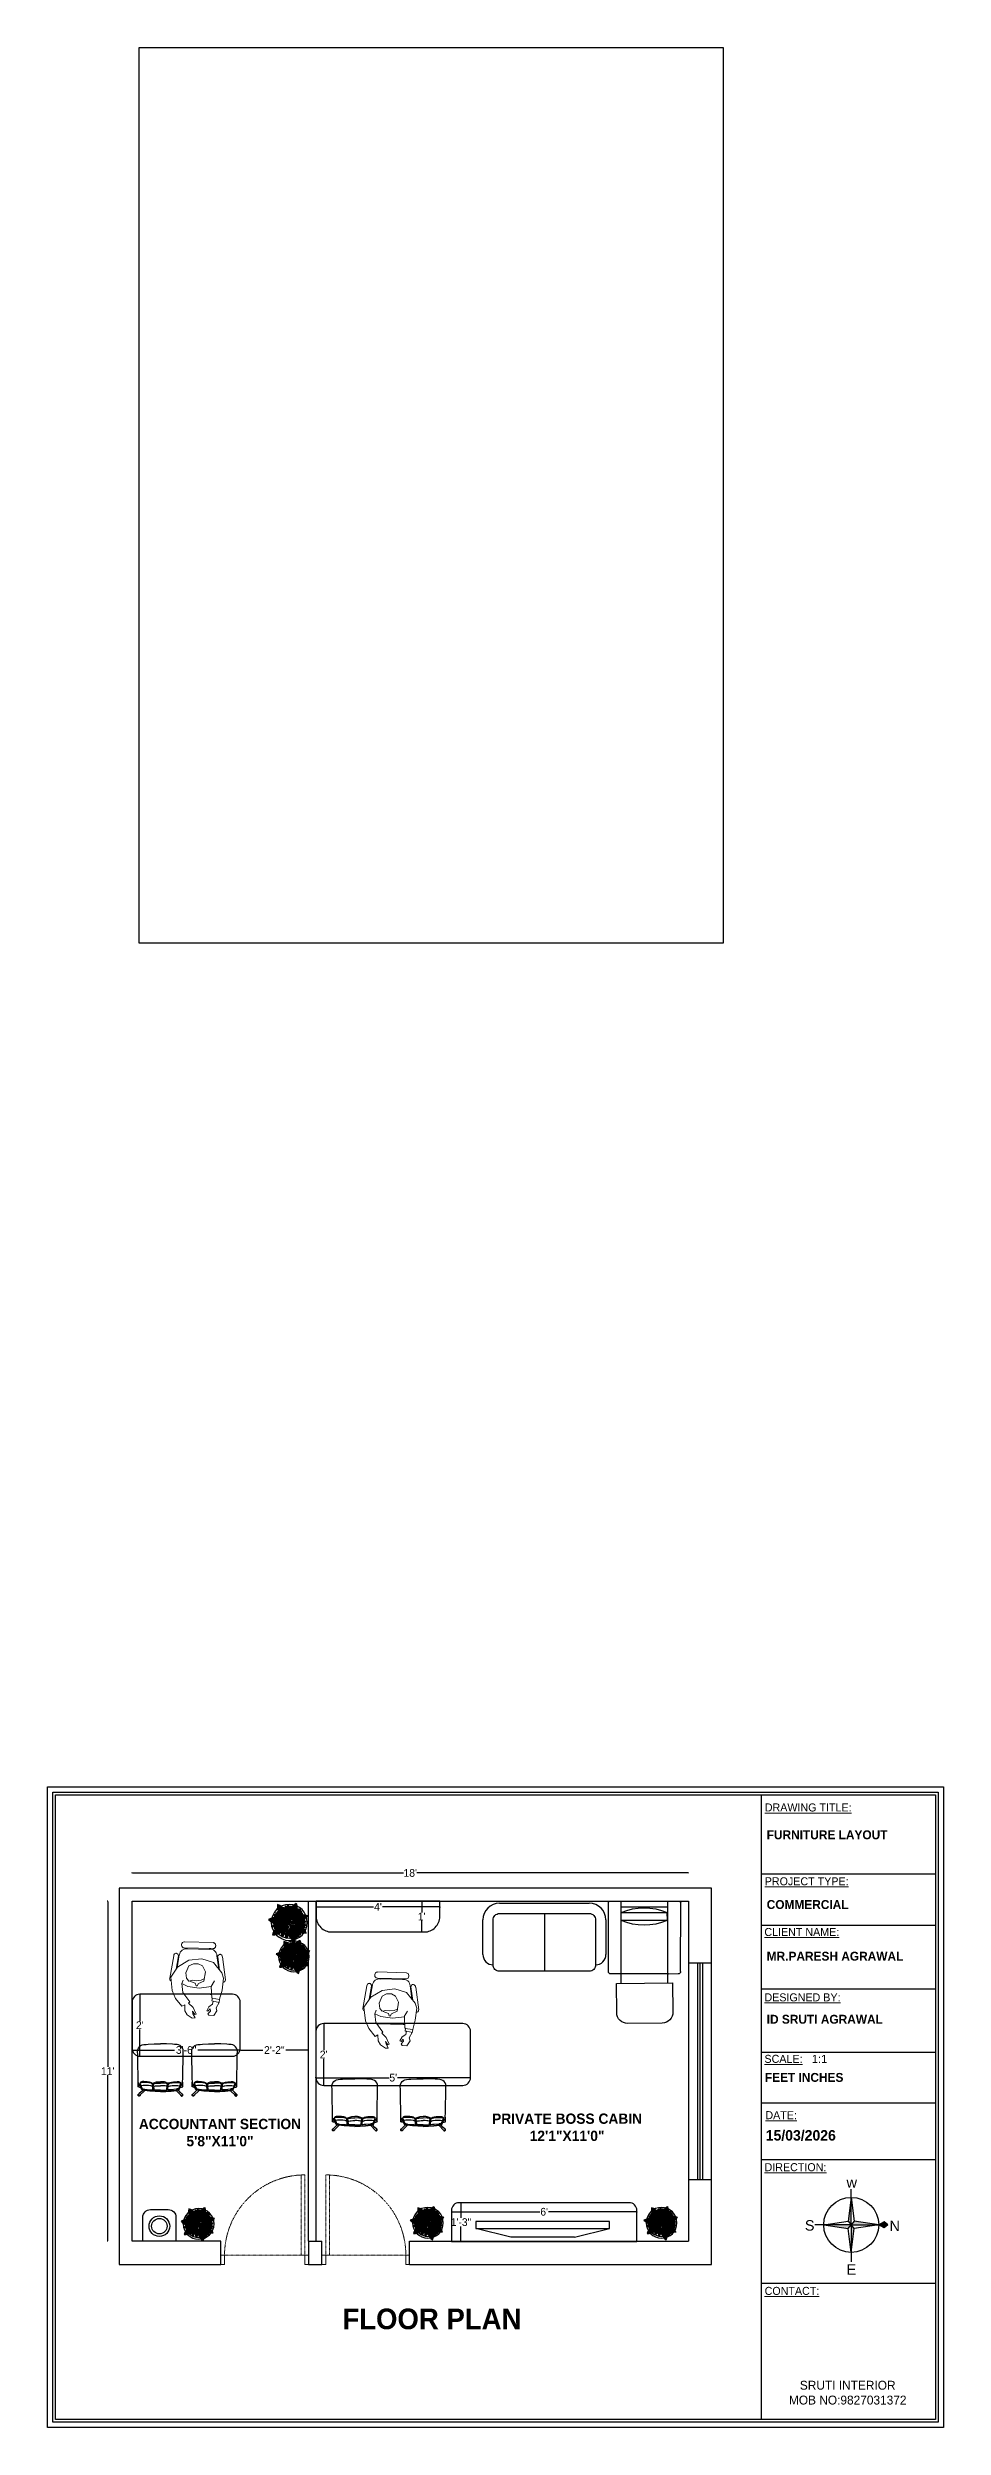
# Model space of a CAD drawing. Header units: inches. Extents: x 12792 to 19925, y -3298 to -817.
# Drawn here: x 18271 to 18619, y -1741 to -817 of the extents above; entities that cross this region are included whole.
import ezdxf

# ---------------------------------------------------------------- set-up
doc = ezdxf.new("R2010")
doc.units = ezdxf.units.IN
doc.header["$MEASUREMENT"] = 0
for name, pattern in [('AUDIT_D_060311083008-3', [0]), ('DASHED2', [0.375, 0.25, -0.125]), ('HIDDEN', [0.375, 0.25, -0.125])]:
    doc.linetypes.add(name, pattern=pattern)
for name, color, linetype in [('A-DOOR', 251, 'AUDIT_D_060311083008-3'), ('A-Door-Frame', 1, 'Continuous'), ('A-Door-Swing', 8, 'HIDDEN'), ('ELE', 5, 'Continuous'), ('line_cad-block.com', 250, 'Continuous'), ('MESA', 7, 'Continuous'), ('PDF11_PDF_CH', 7, 'Continuous'), ('TEFRIŞ', 11, 'Continuous')]:
    doc.layers.add(name, color=color, linetype=linetype)
doc.layers.add('FURNI', color=140, linetype='Continuous', lineweight=18)
doc.styles.add('HEMI', font='stylu.ttf')
doc.styles.add('regular', font='swissl.ttf')
doc.styles.get("Standard").update_dxf_attribs({"font": 'arial.ttf'})
doc.dimstyles.get("Standard").update_dxf_attribs({"dimtxt": 0.18, "dimasz": 0.18, "dimexe": 0.18, "dimexo": 0.0625, "dimgap": 0.09, "dimtad": 0, "dimtih": 1, "dimtoh": 1, "dimdec": 0, "dimzin": 0, "dimdsep": 46, "dimlunit": 4, "dimtxsty": 'Standard', "dimcen": 0.09, "dimadec": 0, "dimazin": 0, "dimtfac": 1, "dimtdec": 0, "dimtofl": 0, "dimtmove": 0, "dimatfit": 3, "dimfxl": 1, "dimtolj": 1, "dimtzin": 0, "dimarcsym": 0})

# ---------------------------------------------------------------- blocks, each defined once
blk = doc.blocks.new('*U1')
at = {"layer": 'A-Door-Frame', "lineweight": 5}
for p, q in [((0, -100), (0, 0)), ((942, -100), (942, 0))]:
    blk.add_line(p, q, dxfattribs=at)
for points in [[(0, -100), (40, -100), (40, 0), (0, 0)], [(942, -100), (902, -100), (902, 0), (942, 0)]]:
    blk.add_lwpolyline(points, dxfattribs=at)
at = {"layer": 'A-Door-Swing', "linetype": 'DASHED2', "lineweight": 5}
blk.add_line((48, 0), (909, 0), dxfattribs=at)
blk.add_lwpolyline([(40, 0), (40, 862), (80, 862), (80, 0)], close=True, dxfattribs=at)
blk.add_arc((40, 0), 862, 360, 90, dxfattribs=at)
blk = doc.blocks.new('yt')
at = {"ltscale": 7}
for p, q in [((3780.46, 271.64), (3783.91, 285.24)), ((3780.46, 247.03), (3783.91, 233.44))]:
    blk.add_line(p, q, dxfattribs=at)
blk.add_line((3780.46, 271.64), (3780.46, 247.03))
blk.add_lwpolyline([(3783.91, 233.44), (3783.91, 285.24), (3786.59, 285.24), (3786.59, 233.44)], close=True, dxfattribs=at)
blk = doc.blocks.new('126')
at = {"layer": 'TEFRIŞ', "color": 18, "true_color": 0x000000}
for p, q in [((11298, 90136.9), (11395.6, 90162.6)), ((11305.3, 90152.2), (11308.3, 90140.6)), ((11307.4, 90155.9), (11390.6, 90177.8)), ((11388.9, 90160.8), (11403.6, 90104.7)), ((11391.8, 90177.1), (11414.2, 90092)), ((11308.6, 90139.7), (11323.6, 90082.6)), ((11312.1, 90080.6), (11410.4, 90106.5)), ((11324.3, 90083.8), (11410.4, 90106.5)), ((11323.6, 90082.6), (11326.7, 90071)), ((11330.3, 90068.9), (11413.5, 90090.8))]:
    blk.add_line(p, q, dxfattribs=at)
blk.add_lwpolyline([(11373.1, 90155.6), (11387.6, 90100.5), (11397.3, 90103.1), (11382.8, 90158.1)], close=True, dxfattribs=at)
blk.add_lwpolyline([(11251.3, 90117.5), (11261.7, 90075.8, 0.414214), (11278.1, 90066), (11313.5, 90074.8), (11296.6, 90142.7), (11261.2, 90133.9, 0.414214)], format="xyb", close=True, dxfattribs=at)
for centre, radius, start, end in [((11308.2, 90153), 3, 104.7529, 194.7529), ((11445, 90145.1), 72.7, 171.6719, 217.8339), ((11325.4, 90113.6), 72.7, 351.6719, 37.8339), ((11390.8, 90176.8), 1, 14.7529, 104.7529), ((11309.3, 90140.9), 1, 194.7529, 284.7529), ((11413.2, 90091.7), 1, 284.7529, 14.7529), ((11324.6, 90082.9), 1, 104.7529, 194.7529), ((11329.6, 90071.8), 3, 194.7529, 284.7529)]:
    blk.add_arc(centre, radius, start, end, dxfattribs=at)
blk = doc.blocks.new('folha Ant')
at = {"layer": 'MESA', "ltscale": 0.8}
h = blk.add_hatch(color=35, dxfattribs=at)
h.dxf.hatch_style = 1
h.set_gradient(color1=(179, 116, 77), color2=(114, 74, 49), one_color=1, tint=0.32, name='CURVED')
h.paths.add_polyline_path([(0.05, 0), (0.049, 0.006, 0.033108), (0, 0, 0.809082), (0.002, -0.006, -0.032777)])
h.paths.add_polyline_path([(0.097, 0.005, 0.033108), (0.049, 0.006), (0.05, 0, -0.032777), (0.098, -0.001), (0.095, 0.003)])
h = blk.add_hatch(color=85, dxfattribs=at)
h.dxf.hatch_style = 1
h.set_gradient(color1=(103, 159, 96), color2=(52, 80, 48), one_color=1, tint=0.25)
h.paths.add_polyline_path([(0.353, 0.007, -0.09675), (0.099, 0.007, 0.007527), (0.095, 0.003, 0.014292), (0.102, -0.005, 0.086654)])
h = blk.add_hatch(color=85, dxfattribs=at)
h.dxf.hatch_style = 1
h.set_gradient(color1=(103, 159, 96), color2=(179, 207, 175), one_color=1, tint=0.75, name='INVCURVED')
h.paths.add_polyline_path([(0.227, 0.068, 0.199512), (0.099, 0.007, 0.09675), (0.353, 0.007, -0.086654), (0.102, -0.005, 0.192489), (0.227, -0.062, 0.158608), (0.395, 0.003, 0.158608)])
blk.add_lwpolyline([(0.098, -0.001), (0.095, 0.003), (0.097, 0.005, 0.066288), (0, 0, 0.809082), (0.002, -0.006, -0.065625)], format="xyb", close=True, dxfattribs=at)
for centre, radius, start, end in [((0.236, -0.116), 0.184, 92.9121, 139.7695), ((0.236, 0.122), 0.184, 220.2305, 267.0879), ((0.224, 0.658), 0.664, 259.119, 281.2235), ((0.191, 0.72), 0.731, 263.0097, 282.8199), ((0.114, 0.119), 0.119, 277.6411, 318.482), ((0.151, 0.101), 0.113, 290.5634, 330.4539), ((0.211, -0.224), 0.292, 50.9055, 86.9554), ((0.211, 0.229), 0.292, 273.0446, 309.0945), ((0.212, 0.088), 0.0955, 283.0013, 333.1911), ((0.113, -0.124), 0.121, 41.7528, 70.1061), ((0.185, -0.082), 0.0727, 27.7376, 79.2347), ((0.238, -0.1), 0.0902, 48.8027, 88.011)]:
    blk.add_arc(centre, radius, start, end, dxfattribs=at)
blk = doc.blocks.new('arvore L')
at = {"layer": 'MESA', "ltscale": 0.8}
for radius in [0.35, 0.308]:
    blk.add_circle((-0.017, -0.012), radius, dxfattribs=at)
at = {"layer": 'MESA'}
for p, rotation in [((-0.002, -0.012), 159.7023978146412), ((-0.002, -0.022), 210.0932896211622), ((-0.004, -0.003), 111.8634939329908)]:
    blk.add_blockref('folha Ant', p, dxfattribs=dict(at, rotation=rotation))
for p, xscale, yscale, zscale, rotation in [((-0.244, -0.003), 0.2372171158460885, 0.2372171158460885, 0.2372171158460885, 173.1881796188063), ((-0.141, 0.103), -0.3672988726103232, 0.3672988726103199, 0.3672988726103326, 340.1667721222815), ((-0.189, 0.145), 0.2372171158460308, 0.2372171158460308, 0.2372171158460308, 134.9461414081513), ((-0.165, 0.186), 0.2372171158460308, 0.2372171158460308, 0.2372171158460308, 134.9461414081513), ((-0.114, 0.085), -0.3672988726103342, 0.3672988726103199, 0.3672988726103326, 310.6576809262878), ((-0.006, -0.016), 0.4722192998870134, 0.4722192998870134, 0.4722192998870134, 181.8145453364702), ((-0.144, 0.161), -0.2372171158460326, 0.2372171158460219, 0.2372171158460402, 288.8725787810177), ((-0.009, -0.003), 0.4722192998870449, 0.4722192998870449, 0.4722192998870449, 127.7597565182155), ((-0.023, 0.221), 0.2372171158460145, 0.2372171158460145, 0.2372171158460145, 100.7442899234288), ((-0.007, -0.003), 0.4722192998870434, 0.4722192998870434, 0.4722192998870434, 78.95918777814884), ((-0.013, 0.129), 0.367298872610303, 0.367298872610303, 0.367298872610303, 78.9591877781593), ((-0.021, -0.021), -0.3672988726102771, 0.3672988726103199, 0.3672988726103326, 210.4934664427891), ((-0.024, 0.011), 0.3672988726102808, 0.3672988726102808, 0.3672988726102808, 341.2516722292817), ((-0.011, 0.246), -0.2372171158460138, 0.2372171158460219, 0.2372171158460402, 254.6707272962989), ((0.005, 0.158), 0.3672988726102984, 0.3672988726102984, 0.3672988726102984, 49.45009658216959), ((0.028, 0.219), -0.2372171158460138, 0.2372171158460219, 0.2372171158460402, 254.6707272962989), ((0.047, 0.041), 0.2372171158460773, 0.2372171158460773, 0.2372171158460773, 34.78192692463861), ((0.081, 0.012), 0.2372171158460773, 0.2372171158460773, 0.2372171158460773, 34.78192692463861), ((0.082, -0.001), -0.2372171158460231, 0.2372171158460219, 0.2372171158460402, 156.9632117474216), ((0.097, 0.052), -0.3672988726102771, 0.3672988726103199, 0.3672988726103326, 210.4934664427891), ((0.119, 0.078), -0.3672988726103297, 0.3672988726103199, 0.3672988726103326, 240.0025576387842), ((0.168, 0.119), 0.2372171158460773, 0.2372171158460773, 0.2372171158460773, 34.78192692463861), ((0.187, 0.073), -0.237217115846069, 0.2372171158460219, 0.2372171158460402, 188.7083642975025), ((0.206, 0.092), 0.2372171158460773, 0.2372171158460773, 0.2372171158460773, 34.78192692463861), ((-0.251, -0.051), 0.2372171158460153, 0.2372171158460153, 0.2372171158460153, 190.4360105724469), ((-0.241, -0.068), 0.237217115846034, 0.237217115846034, 0.237217115846034, 209.7732768087272), ((-0.205, -0.016), 0.2372171158460153, 0.2372171158460153, 0.2372171158460153, 190.4360105724469), ((-0.164, -0.041), 0.2372171158460153, 0.2372171158460153, 0.2372171158460153, 190.4360105724469), ((-0.162, -0.2), -0.2372171158460624, 0.2372171158460219, 0.2372171158460402, 32.34306761306672), ((-0.151, -0.216), -0.2372171158460388, 0.2372171158460219, 0.2372171158460402, 51.68033384933957), ((-0.135, -0.221), -0.2372171158460438, 0.2372171158460219, 0.2372171158460402, 68.92816480300668), ((-0.102, -0.144), -0.2372171158460388, 0.2372171158460219, 0.2372171158460402, 51.68033384933957), ((-0.024, -0.042), -0.2372171158460388, 0.2372171158460219, 0.2372171158460402, 51.68033384933957), ((-0.005, -0.017), -0.4722192998870682, 0.4722192998870582, 0.4722192998870366, 110.7618316866297), ((0.008, -0.136), -0.4722192998870255, 0.4722192998870582, 0.4722192998870366, 100.6603657106226), ((0.064, -0.118), -0.4722192998870682, 0.4722192998870582, 0.4722192998870366, 110.7618316866297), ((0.055, -0.037), -0.2372171158460231, 0.2372171158460219, 0.2372171158460402, 156.9632117474216), ((0.106, -0.037), 0.3672988726102808, 0.3672988726102808, 0.3672988726102808, 341.2516722292817), ((0.133, -0.058), 0.3672988726103005, 0.3672988726103005, 0.3672988726103005, 311.7425810332929), ((0.189, -0.089), -0.2372171158460231, 0.2372171158460219, 0.2372171158460402, 156.9632117474216), ((0.198, -0.039), 0.2372171158460078, 0.2372171158460078, 0.2372171158460078, 3.036774374557309), ((0.221, -0.054), -0.2372171158460231, 0.2372171158460219, 0.2372171158460402, 156.9632117474216)]:
    blk.add_blockref('folha Ant', p, dxfattribs=dict(at, xscale=xscale, yscale=yscale, zscale=zscale, rotation=rotation))
at = {"layer": 'MESA', "xscale": -1}
for p, rotation in [((-0.007, -0.019), 73.74235818062448), ((-0.004, 0.001), 237.4553048776787), ((-0.004, -0.015), 143.2116612097536), ((-0.005, -0.016), 189.5771815307885)]:
    blk.add_blockref('folha Ant', p, dxfattribs=dict(at, rotation=rotation))
blk = doc.blocks.new('wf')
at = {"layer": 'PDF11_PDF_CH', "lineweight": 5}
for points in [[(-7100.86, -1901.79), (-7102.04, -1910.67)], [(-7099.68, -1906.9), (-7099.01, -1901.73)], [(-7098.22, -1897.24), (-7098.22, -1897.58)], [(-7086.03, -1895.95), (-7097.27, -1896.23)], [(-7097.21, -1898.59), (-7085.97, -1898.31)], [(-7095.75, -1898.87), (-7087.27, -1898.64)], [(-7084.06, -1900.95), (-7083.16, -1906)], [(-7082.77, -1900.33), (-7082.94, -1900.39)], [(-7081.93, -1901.34), (-7080.35, -1910.11)], [(-7096.43, -1913.25), (-7097.72, -1911.12)], [(-7093.62, -1910.33), (-7092.49, -1910.84), (-7090.75, -1911.06), (-7089.23, -1910.84), (-7087.77, -1911.17), (-7086.87, -1910.11), (-7086.65, -1908.03), (-7087.77, -1905.33), (-7089.51, -1904.43), (-7091.42, -1904.49), (-7093.05, -1905.33), (-7094.18, -1907.63), (-7093.62, -1911.17), (-7091.48, -1912.13), (-7090.98, -1913.09), (-7090.58, -1913.03), (-7090.24, -1912.02), (-7088.17, -1911.23)], [(-7085.02, -1912.13), (-7085.52, -1910.78)], [(-7096.82, -1917.86), (-7099.63, -1918.31)], [(-7097.21, -1918.93), (-7099.57, -1919.49)], [(-7096.03, -1916.29), (-7086.03, -1916.06)]]:
    blk.add_lwpolyline(points, dxfattribs=at)
for points in [[(-7098.95, -1901.8, 0.414213), (-7100.02, -1900.78), (-7099.85, -1900.78)], [(-7099.35, -1906.51), (-7098.67, -1901.34, -0.458817), (-7095.71, -1898.85)], [(-7085.92, -1898.31, 0.414213), (-7084.96, -1897.3), (-7084.96, -1896.9)], [(-7082.83, -1906.51), (-7083.73, -1901.4, -0.414214), (-7082.78, -1900.39)], [(-7101.99, -1910.67, 0.414214), (-7100.98, -1911.62), (-7101.15, -1911.62)]]:
    blk.add_lwpolyline(points, format="xyb", dxfattribs=at)
blk.add_lwpolyline([(-7096.48, -1913.31), (-7091.82, -1913.87), (-7087.32, -1913.25), (-7085.02, -1912.13), (-7085.41, -1915.61), (-7088.11, -1919.27), (-7087.66, -1919.72), (-7089.4, -1921.4), (-7090.58, -1923.99), (-7090.08, -1924.16), (-7089.12, -1922.92), (-7089.35, -1923.87), (-7090.19, -1925.45), (-7089.06, -1925.56), (-7087.15, -1924.27), (-7086.25, -1922.69), (-7086.2, -1920.39), (-7085.07, -1920.95), (-7082.6, -1917.92), (-7081.31, -1914.88), (-7080.75, -1909.66), (-7083.39, -1905.72), (-7087.77, -1903.08), (-7092.77, -1902.52), (-7097.27, -1903.93), (-7100.58, -1908.03), (-7101.26, -1909.99), (-7100.64, -1914.66), (-7099.68, -1918.25), (-7099.52, -1919.43), (-7098.34, -1921.51), (-7098.67, -1922.69), (-7097.44, -1924.55), (-7095.53, -1924.44), (-7095.19, -1923.87), (-7096.14, -1922.81), (-7095.98, -1921.96), (-7095.19, -1922.92), (-7094.74, -1922.69), (-7095.53, -1921.18), (-7096.99, -1920.17), (-7097.21, -1918.93), (-7096.71, -1918.87), (-7096.88, -1917.81), (-7096.65, -1917.75)], close=True, dxfattribs=at)
for centre, radius, start, end in [((-7099.83, -1901.82), 0.983, 91.19196, 181.19205), ((-7097.18, -1897.27), 0.983, 90.37353, 180.37354), ((-7097.18, -1897.6), 0.983, 180.98874, 270.98881), ((-7086.68, -1901.26), 2.61, 5.86671, 102.46398), ((-7085.95, -1896.99), 0.983, 1.80721, 91.80728), ((-7082.86, -1901.37), 0.983, 1.60398, 91.60402), ((-7081.28, -1910.19), 0.983, 295.86727, 1.57111), ((-7101.12, -1910.47), 1.15, 271.0278, 275.47643), ((-7096.12, -1912.33), 4.02, 263.38062, 271.24697), ((-7086.11, -1912.1), 4.02, 271.59309, 275.60306)]:
    blk.add_arc(centre, radius, start, end, dxfattribs=at)
blk = doc.blocks.new('LEADCHAIR Executive 2014')
at = {"layer": 'line_cad-block.com', "color": 252, "true_color": 0x939598}
for points in [[(-256, 130), (-260, 128), (-262, 121), (-263, 116), (-265, 102), (-267, 55), (-267, -5), (-269, -78), (-270, -119), (-270, -168), (-270, -225), (-272, -265), (-270, -285), (-263, -303), (-251, -320), (-234, -334), (-217, -342), (-199, -346), (-170, -348), (-146, -350), (-73, -353), (0, -354)], [(-239, 254), (-241, 256), (-243, 261), (-246, 264), (-249, 267), (-253, 268), (-257, 268), (-260, 267), (-264, 264), (-266, 261), (-267, 257), (-267, 253), (-266, 250), (-264, 246), (-260, 244), (-254, 240)], [(-265, 159), (-265, 159), (-266, 159), (-266, 150), (-266, 142), (-266, 139), (-266, 104)], [(-263, 146), (-264, 146), (-264, 146), (-265, 145), (-265, 144), (-266, 131)], [(-186, 201), (-248, 262), (-251, 265), (-253, 265), (-256, 265), (-259, 265), (-262, 262), (-264, 260), (-265, 257), (-264, 254), (-264, 251), (-262, 249), (-241, 227), (-211, 196)], [(0, 214), (-64, 213), (-127, 208), (-190, 201), (-202, 199), (-211, 196), (-219, 194), (-223, 191), (-227, 184), (-247, 135), (-249, 131), (-251, 130), (-253, 131), (-255, 136), (-259, 147), (-262, 153), (-265, 159)], [(-234, 166), (-245, 164), (-252, 163), (-265, 159)], [(0, 210), (-63, 207), (-126, 203), (-190, 196), (-196, 195), (-204, 193), (-210, 192), (-216, 190), (-220, 188), (-223, 184), (-226, 176), (-245, 133), (-251, 124), (-253, 125), (-263, 146)], [(-98, 152), (-96, 152), (-93, 152), (-92, 152), (-93, 147), (-93, 143), (-94, 138), (-94, 134), (-95, 129), (-96, 124), (-96, 123), (-102, 120), (-107, 118), (-111, 116), (-128, 112), (-140, 110), (-170, 108), (-192, 107), (-204, 107), (-224, 108), (-229, 109), (-241, 113), (-244, 114), (-241, 121), (-237, 132), (-233, 142), (-232, 146), (-229, 151)], [(-96, 123), (-99, 119), (-107, 112), (-117, 105), (-131, 101), (-157, 98), (-180, 97), (-198, 95), (-214, 95), (-221, 97), (-227, 99), (-233, 101), (-237, 105), (-240, 108), (-242, 112), (-243, 113)], [(-92, 195), (-90, 194), (-89, 192), (-90, 180), (-92, 155), (-99, 151), (-106, 149), (-116, 146), (-120, 145), (-142, 142), (-168, 141), (-190, 141), (-206, 142), (-224, 145), (-230, 146), (-230, 147), (-228, 153), (-221, 173), (-219, 176), (-217, 178), (-210, 181), (-199, 184), (-193, 185), (-186, 187), (-130, 192), (-111, 193), (-92, 195)], [(-102, 115), (-89, 115)], [(-89, 115), (-86, 115), (-81, 114), (-73, 111)], [(-71, 153), (-76, 153), (-79, 152), (-80, 152), (-80, 149), (-81, 144), (-82, 136), (-83, 130), (-84, 124), (-67, 117), (-50, 115), (0, 113)], [(-84, 124), (-73, 110), (-68, 107), (-60, 103), (-48, 100), (-39, 99), (-34, 98), (0, 98)], [(0, 198), (-74, 197), (-74, 195), (-75, 193), (-76, 181), (-79, 156), (-78, 155), (-76, 154), (-71, 152), (-57, 148), (-44, 147), (-25, 146), (0, 146)], [(0, 214), (64, 213), (127, 208), (190, 201), (202, 199), (211, 196), (219, 194), (223, 191), (227, 184), (247, 135), (249, 131), (251, 130), (253, 131), (255, 136), (259, 147), (262, 153), (265, 159)], [(0, 210), (63, 207), (126, 203), (190, 196), (196, 195), (204, 193), (210, 192), (216, 190), (220, 188), (223, 184), (226, 176), (245, 133), (251, 124), (253, 125), (263, 146)], [(0, 198), (74, 197), (74, 195), (75, 193), (76, 181), (79, 156), (78, 155), (76, 154), (71, 152), (57, 148), (44, 147), (25, 146), (0, 146)], [(71, 153), (76, 153), (79, 152), (80, 152), (80, 149), (81, 144), (82, 136), (83, 130), (84, 124), (67, 117), (50, 115), (0, 113)], [(256, 130), (260, 128), (262, 121), (263, 116), (265, 102), (267, 55), (267, -5), (269, -78), (270, -119), (270, -168), (270, -225), (272, -265), (270, -285), (263, -303), (251, -320), (234, -334), (217, -342), (199, -346), (170, -348), (146, -350), (73, -353), (0, -354)], [(84, 124), (73, 110), (68, 107), (60, 103), (48, 100), (39, 99), (34, 98), (0, 98)], [(89, 115), (86, 115), (81, 114), (73, 111)], [(92, 195), (90, 194), (89, 192), (90, 180), (92, 155), (99, 151), (106, 149), (116, 146), (120, 145), (142, 142), (168, 141), (190, 141), (206, 142), (224, 145), (230, 146), (230, 147), (228, 153), (221, 173), (219, 176), (217, 178), (210, 181), (199, 184), (193, 185), (186, 187), (130, 192), (111, 193), (92, 195)], [(102, 115), (89, 115)], [(98, 152), (96, 152), (93, 152), (92, 152), (93, 147), (93, 143), (94, 138), (94, 134), (95, 129), (96, 124), (96, 123), (102, 120), (107, 118), (111, 116), (128, 112), (140, 110), (170, 108), (192, 107), (204, 107), (224, 108), (229, 109), (241, 113), (244, 114), (241, 121), (237, 132), (233, 142), (232, 146), (229, 151)], [(96, 123), (99, 119), (107, 112), (117, 105), (131, 101), (157, 98), (180, 97), (198, 95), (214, 95), (221, 97), (227, 99), (233, 101), (237, 105), (240, 108), (242, 112), (243, 113)], [(186, 201), (248, 262), (251, 265), (253, 265), (256, 265), (259, 265), (262, 262), (264, 260), (265, 257), (264, 254), (264, 251), (262, 249), (241, 227), (211, 196)], [(234, 166), (245, 164), (252, 163), (265, 159)], [(239, 254), (241, 256), (243, 261), (246, 264), (249, 267), (253, 268), (257, 268), (260, 267), (264, 264), (266, 261), (267, 257), (267, 253), (266, 250), (264, 246), (260, 244), (254, 240)], [(263, 146), (264, 146), (264, 146), (265, 145), (265, 144), (266, 131)], [(265, 159), (265, 159), (266, 159), (266, 150), (266, 142), (266, 139), (266, 104)]]:
    blk.add_lwpolyline(points, dxfattribs=at)
blk = doc.blocks.new('4RU6')
for p, q in [((18053.29, -1849.59), (18053.29, -1836.15)), ((18059.75, -1829.68), (18094.59, -1829.68)), ((18077.17, -1833.66), (18077.17, -1856.05)), ((18101.06, -1836.15), (18101.06, -1849.59))]:
    blk.add_line(p, q)
blk.add_lwpolyline([(18094.59, -1856.05), (18059.75, -1856.05, -0.414214), (18057.27, -1853.57), (18057.27, -1836.15, -0.414214), (18059.75, -1833.66), (18094.59, -1833.66, -0.414214), (18097.08, -1836.15), (18097.08, -1853.57, -0.414214)], format="xyb", close=True)
for centre, radius, start, end in [((18059.75, -1836.15), 6.47, 90, 180), ((18094.59, -1836.15), 6.47, 0, 90), ((18057.27, -1849.59), 3.98, 180, 270), ((18097.08, -1849.59), 3.98, 270, 0)]:
    blk.add_arc(centre, radius, start, end)
blk = doc.blocks.new('*D21')
at = {"color": 0, "lineweight": -2, "transparency": 16777216}
for p, q in [((18307.1, -1572.84), (18307.28, -1572.84)), ((18307.1, -1596.84), (18307.28, -1596.84))]:
    blk.add_line(p, q, dxfattribs=at)
at = {"color": 5, "lineweight": -2, "transparency": 16777216}
for p, q in [((18307.1, -1573.02), (18307.1, -1583.22)), ((18307.1, -1596.66), (18307.1, -1586.46))]:
    blk.add_line(p, q, dxfattribs=at)
at = {"color": 5, "transparency": 16777216}
for points in [[(18307.07, -1573.02), (18307.13, -1573.02), (18307.1, -1572.84)], [(18307.07, -1596.66), (18307.13, -1596.66), (18307.1, -1596.84)]]:
    blk.add_solid(points, dxfattribs=at)
at = {"layer": 'Defpoints', "color": 0, "transparency": 16777216}
for p in [(18307.1, -1572.84), (18307.1, -1596.84), (18307.1, -1596.84)]:
    blk.add_point(p, dxfattribs=at)
at = {"color": 5, "transparency": 16777216, "insert": (18307.1, -1584.84), "char_height": 3, "attachment_point": 5, "style": 'HEMI'}
blk.add_mtext("\\A1;2'", dxfattribs=at)
blk = doc.blocks.new('*D22')
at = {"color": 0, "lineweight": -2, "transparency": 16777216}
for p, q in [((18304.1, -1594.42), (18304.1, -1594.64)), ((18346.1, -1594.42), (18346.1, -1594.64))]:
    blk.add_line(p, q, dxfattribs=at)
at = {"color": 5, "lineweight": -2, "transparency": 16777216}
for p, q in [((18304.28, -1594.46), (18320.52, -1594.46)), ((18345.92, -1594.46), (18329.68, -1594.46))]:
    blk.add_line(p, q, dxfattribs=at)
at = {"color": 5, "transparency": 16777216}
for points in [[(18304.28, -1594.43), (18304.28, -1594.49), (18304.1, -1594.46)], [(18345.92, -1594.43), (18345.92, -1594.49), (18346.1, -1594.46)]]:
    blk.add_solid(points, dxfattribs=at)
at = {"layer": 'Defpoints', "color": 0, "transparency": 16777216}
for p in [(18304.1, -1593.84), (18346.1, -1593.84), (18346.1, -1594.46)]:
    blk.add_point(p, dxfattribs=at)
at = {"color": 5, "transparency": 16777216, "insert": (18325.1, -1594.46), "char_height": 3, "attachment_point": 5, "style": 'HEMI'}
blk.add_mtext('\\A1;3\'-6"', dxfattribs=at)
blk = doc.blocks.new('*D23')
at = {"color": 0, "lineweight": -2, "transparency": 16777216}
for p, q in [((18378.5, -1584.19), (18378.68, -1584.19)), ((18378.5, -1608.19), (18378.68, -1608.19))]:
    blk.add_line(p, q, dxfattribs=at)
at = {"color": 5, "lineweight": -2, "transparency": 16777216}
for p, q in [((18378.5, -1584.37), (18378.5, -1594.57)), ((18378.5, -1608.01), (18378.5, -1597.81))]:
    blk.add_line(p, q, dxfattribs=at)
at = {"color": 5, "transparency": 16777216}
for points in [[(18378.47, -1584.37), (18378.53, -1584.37), (18378.5, -1584.19)], [(18378.47, -1608.01), (18378.53, -1608.01), (18378.5, -1608.19)]]:
    blk.add_solid(points, dxfattribs=at)
at = {"layer": 'Defpoints', "color": 0, "transparency": 16777216}
for p in [(18378.5, -1584.19), (18378.5, -1608.19), (18378.5, -1608.19)]:
    blk.add_point(p, dxfattribs=at)
at = {"color": 5, "transparency": 16777216, "insert": (18378.5, -1596.19), "char_height": 3, "attachment_point": 5, "style": 'HEMI'}
blk.add_mtext("\\A1;2'", dxfattribs=at)
blk = doc.blocks.new('*D24')
at = {"color": 0, "lineweight": -2, "transparency": 16777216}
for p, q in [((18375.5, -1605.19), (18375.5, -1605.01)), ((18435.5, -1605.19), (18435.5, -1605.01))]:
    blk.add_line(p, q, dxfattribs=at)
at = {"color": 5, "lineweight": -2, "transparency": 16777216}
for p, q in [((18375.68, -1605.19), (18403.9, -1605.19)), ((18435.32, -1605.19), (18407.1, -1605.19))]:
    blk.add_line(p, q, dxfattribs=at)
at = {"color": 5, "transparency": 16777216}
for points in [[(18375.68, -1605.16), (18375.68, -1605.22), (18375.5, -1605.19)], [(18435.32, -1605.16), (18435.32, -1605.22), (18435.5, -1605.19)]]:
    blk.add_solid(points, dxfattribs=at)
at = {"layer": 'Defpoints', "color": 0, "transparency": 16777216}
for p in [(18375.5, -1605.19), (18435.5, -1605.19), (18435.5, -1605.19)]:
    blk.add_point(p, dxfattribs=at)
at = {"color": 5, "transparency": 16777216, "insert": (18405.5, -1605.19), "char_height": 3, "attachment_point": 5, "style": 'HEMI'}
blk.add_mtext("\\A1;5'", dxfattribs=at)
blk = doc.blocks.new('*D25')
at = {"color": 0, "lineweight": -2, "transparency": 16777216}
for p, q in [((18416.59, -1536.65), (18416.37, -1536.65)), ((18416.59, -1548.65), (18416.37, -1548.65))]:
    blk.add_line(p, q, dxfattribs=at)
at = {"color": 5, "lineweight": -2, "transparency": 16777216}
for p, q in [((18416.55, -1536.83), (18416.55, -1541.04)), ((18416.55, -1548.47), (18416.55, -1544.25))]:
    blk.add_line(p, q, dxfattribs=at)
at = {"color": 5, "transparency": 16777216}
for points in [[(18416.52, -1536.83), (18416.58, -1536.83), (18416.55, -1536.65)], [(18416.52, -1548.47), (18416.58, -1548.47), (18416.55, -1548.65)]]:
    blk.add_solid(points, dxfattribs=at)
at = {"layer": 'Defpoints', "color": 0, "transparency": 16777216}
for p in [(18416.55, -1536.65), (18417.58, -1536.65), (18417.58, -1548.65)]:
    blk.add_point(p, dxfattribs=at)
at = {"color": 5, "transparency": 16777216, "insert": (18416.55, -1542.65), "char_height": 3, "attachment_point": 5, "style": 'HEMI'}
blk.add_mtext("\\A1;1'", dxfattribs=at)
blk = doc.blocks.new('*D26')
at = {"color": 0, "lineweight": -2, "transparency": 16777216}
for p, q in [((18375.58, -1538.88), (18375.58, -1539.1)), ((18423.58, -1538.88), (18423.58, -1539.1))]:
    blk.add_line(p, q, dxfattribs=at)
at = {"color": 5, "lineweight": -2, "transparency": 16777216}
for p, q in [((18375.76, -1538.92), (18397.87, -1538.92)), ((18423.4, -1538.92), (18401.3, -1538.92))]:
    blk.add_line(p, q, dxfattribs=at)
at = {"color": 5, "transparency": 16777216}
for points in [[(18375.76, -1538.89), (18375.76, -1538.95), (18375.58, -1538.92)], [(18423.4, -1538.89), (18423.4, -1538.95), (18423.58, -1538.92)]]:
    blk.add_solid(points, dxfattribs=at)
at = {"layer": 'Defpoints', "color": 0, "transparency": 16777216}
for p in [(18375.58, -1536.65), (18375.58, -1538.92), (18423.58, -1536.65)]:
    blk.add_point(p, dxfattribs=at)
at = {"color": 5, "transparency": 16777216, "insert": (18399.58, -1538.92), "char_height": 3, "attachment_point": 5, "style": 'HEMI'}
blk.add_mtext("\\A1;4'", dxfattribs=at)
blk = doc.blocks.new('*D27')
at = {"color": 0, "lineweight": -2, "transparency": 16777216}
for p, q in [((18431.78, -1653.69), (18431.99, -1653.69)), ((18431.78, -1668.81), (18431.99, -1668.81))]:
    blk.add_line(p, q, dxfattribs=at)
at = {"color": 5, "lineweight": -2, "transparency": 16777216}
for p, q in [((18431.81, -1653.87), (18431.81, -1659.6)), ((18431.81, -1668.63), (18431.81, -1662.89))]:
    blk.add_line(p, q, dxfattribs=at)
at = {"color": 5, "transparency": 16777216}
for points in [[(18431.78, -1653.87), (18431.84, -1653.87), (18431.81, -1653.69)], [(18431.78, -1668.63), (18431.84, -1668.63), (18431.81, -1668.81)]]:
    blk.add_solid(points, dxfattribs=at)
at = {"layer": 'Defpoints', "color": 0, "transparency": 16777216}
for p in [(18431.11, -1653.69), (18431.11, -1668.81), (18431.81, -1668.81)]:
    blk.add_point(p, dxfattribs=at)
at = {"color": 5, "transparency": 16777216, "insert": (18431.81, -1661.25), "char_height": 3, "attachment_point": 5, "style": 'HEMI'}
blk.add_mtext('\\A1;1\'-3"', dxfattribs=at)
blk = doc.blocks.new('*D28')
at = {"color": 0, "lineweight": -2, "transparency": 16777216}
for p, q in [((18428.11, -1657.19), (18428.11, -1657.41)), ((18500.11, -1657.19), (18500.11, -1657.41))]:
    blk.add_line(p, q, dxfattribs=at)
at = {"color": 5, "lineweight": -2, "transparency": 16777216}
for p, q in [((18428.29, -1657.23), (18462.48, -1657.23)), ((18499.93, -1657.23), (18465.74, -1657.23))]:
    blk.add_line(p, q, dxfattribs=at)
at = {"color": 5, "transparency": 16777216}
for points in [[(18428.29, -1657.2), (18428.29, -1657.26), (18428.11, -1657.23)], [(18499.93, -1657.2), (18499.93, -1657.26), (18500.11, -1657.23)]]:
    blk.add_solid(points, dxfattribs=at)
at = {"layer": 'Defpoints', "color": 0, "transparency": 16777216}
for p in [(18428.11, -1656.69), (18500.11, -1656.69), (18500.11, -1657.23)]:
    blk.add_point(p, dxfattribs=at)
at = {"color": 5, "transparency": 16777216, "insert": (18464.11, -1657.23), "char_height": 3, "attachment_point": 5, "style": 'HEMI'}
blk.add_mtext("\\A1;6'", dxfattribs=at)
blk = doc.blocks.new('*D29')
at = {"color": 0, "lineweight": -2, "transparency": 16777216}
for p, q in [((18346.1, -1594.47), (18346.1, -1594.28)), ((18372.58, -1594.47), (18372.58, -1594.28))]:
    blk.add_line(p, q, dxfattribs=at)
at = {"color": 5, "lineweight": -2, "transparency": 16777216}
for p, q in [((18346.28, -1594.46), (18354.85, -1594.46)), ((18372.4, -1594.46), (18363.83, -1594.46))]:
    blk.add_line(p, q, dxfattribs=at)
at = {"color": 5, "transparency": 16777216}
for points in [[(18346.28, -1594.43), (18346.28, -1594.49), (18346.1, -1594.46)], [(18372.4, -1594.43), (18372.4, -1594.49), (18372.58, -1594.46)]]:
    blk.add_solid(points, dxfattribs=at)
at = {"layer": 'Defpoints', "color": 0, "transparency": 16777216}
for p in [(18346.1, -1594.53), (18372.58, -1594.46), (18372.58, -1594.53)]:
    blk.add_point(p, dxfattribs=at)
at = {"color": 5, "transparency": 16777216, "insert": (18359.34, -1594.46), "char_height": 3, "attachment_point": 5, "style": 'HEMI'}
blk.add_mtext('\\A1;2\'-2"', dxfattribs=at)
blk = doc.blocks.new('E4TET')
at = {"layer": 'ELE', "true_color": 0xed1f24}
h = blk.add_hatch(color=240, dxfattribs=at)
h.paths.add_polyline_path([(18093.61, -2280.82), (18092.5, -2282.19), (18093.61, -2284.33)])
h.paths.add_polyline_path([(18093.61, -2284.33), (18094.71, -2282.19), (18093.61, -2280.82)])
at = {"layer": 'ELE', "true_color": 0x000000}
h = blk.add_hatch(color=18, dxfattribs=at)
h.paths.add_polyline_path([(18095.05, -2296.16), (18093.61, -2295), (18093.61, -2305.67)])
h.paths.add_polyline_path([(18104.28, -2295), (18095.05, -2293.83), (18093.61, -2295)])
h.paths.add_polyline_path([(18093.61, -2284.33), (18092.16, -2293.83), (18093.61, -2295)])
h.paths.add_polyline_path([(18092.16, -2296.16), (18093.61, -2295), (18082.94, -2295)])
at = {"layer": 'ELE', "color": 240, "true_color": 0xed1f24}
for p, q in [((18093.61, -2280.82), (18092.5, -2282.19)), ((18093.61, -2280.82), (18094.71, -2282.19)), ((18093.61, -2284.33), (18093.61, -2280.82)), ((18092.5, -2282.19), (18093.61, -2284.33)), ((18094.71, -2282.19), (18093.61, -2284.33))]:
    blk.add_line(p, q, dxfattribs=at)
at = {"layer": 'ELE', "color": 18, "true_color": 0x000000}
for p, q in [((18093.61, -2284.33), (18092.16, -2293.83)), ((18093.61, -2295), (18093.61, -2284.33)), ((18093.61, -2284.33), (18095.05, -2293.83)), ((18082.94, -2295), (18079.71, -2295)), ((18082.94, -2295), (18079.71, -2295)), ((18082.94, -2295), (18092.16, -2293.83)), ((18093.61, -2295), (18082.94, -2295)), ((18082.94, -2295), (18092.16, -2296.16)), ((18092.16, -2293.83), (18093.61, -2295)), ((18092.16, -2296.16), (18093.61, -2295)), ((18093.61, -2305.67), (18092.16, -2296.16)), ((18095.05, -2293.83), (18093.61, -2295)), ((18093.61, -2295), (18093.61, -2305.67)), ((18095.05, -2296.16), (18093.61, -2295)), ((18093.61, -2295), (18104.28, -2295)), ((18093.61, -2305.67), (18095.05, -2296.16)), ((18104.28, -2295), (18095.05, -2293.83)), ((18104.28, -2295), (18095.05, -2296.16)), ((18104.28, -2295), (18108.01, -2295)), ((18104.28, -2295), (18108.01, -2295)), ((18093.61, -2305.67), (18093.61, -2309.08))]:
    blk.add_line(p, q, dxfattribs=at)
blk.add_circle((18093.61, -2295), 10.67, dxfattribs=at)
blk = doc.blocks.new('*D30')
at = {"color": 0, "lineweight": -2, "transparency": 16777216}
for p, q in [((18294.67, -1536.65), (18294.45, -1536.65)), ((18294.67, -1668.65), (18294.45, -1668.65))]:
    blk.add_line(p, q, dxfattribs=at)
at = {"color": 5, "lineweight": -2, "transparency": 16777216}
for p, q in [((18294.63, -1536.83), (18294.63, -1601.04)), ((18294.63, -1668.47), (18294.63, -1604.25))]:
    blk.add_line(p, q, dxfattribs=at)
at = {"color": 5, "transparency": 16777216}
for points in [[(18294.6, -1536.83), (18294.66, -1536.83), (18294.63, -1536.65)], [(18294.6, -1668.47), (18294.66, -1668.47), (18294.63, -1668.65)]]:
    blk.add_solid(points, dxfattribs=at)
at = {"layer": 'Defpoints', "color": 0, "transparency": 16777216}
for p in [(18304.1, -1536.65), (18294.63, -1668.65), (18304.09, -1668.65)]:
    blk.add_point(p, dxfattribs=at)
at = {"color": 5, "transparency": 16777216, "insert": (18294.63, -1602.65), "char_height": 3, "attachment_point": 5, "style": 'HEMI'}
blk.add_mtext("\\A1;11'", dxfattribs=at)
blk = doc.blocks.new('*D31')
at = {"color": 0, "lineweight": -2, "transparency": 16777216}
for p, q in [((18304.1, -1525.8), (18304.1, -1525.58)), ((18520.1, -1525.8), (18520.1, -1525.58))]:
    blk.add_line(p, q, dxfattribs=at)
at = {"color": 5, "lineweight": -2, "transparency": 16777216}
for p, q in [((18304.28, -1525.76), (18409.48, -1525.76)), ((18519.92, -1525.76), (18414.72, -1525.76))]:
    blk.add_line(p, q, dxfattribs=at)
at = {"color": 5, "transparency": 16777216}
for points in [[(18304.28, -1525.73), (18304.28, -1525.79), (18304.1, -1525.76)], [(18519.92, -1525.73), (18519.92, -1525.79), (18520.1, -1525.76)]]:
    blk.add_solid(points, dxfattribs=at)
at = {"layer": 'Defpoints', "color": 0, "transparency": 16777216}
for p in [(18520.1, -1525.76), (18304.1, -1536.65), (18520.1, -1536.65)]:
    blk.add_point(p, dxfattribs=at)
at = {"color": 5, "transparency": 16777216, "insert": (18412.1, -1525.76), "char_height": 3, "attachment_point": 5, "style": 'HEMI'}
blk.add_mtext("\\A1;18'", dxfattribs=at)

msp = doc.modelspace()

# ---------------------------------------------------------------- linework, layer by layer
at = {"color": 152, "true_color": 0x2776bb}
for p, q in [((18520.1, -1560.65), (18529.1, -1560.65)), ((18523.6, -1560.65), (18523.6, -1644.65)), ((18524.6, -1560.65), (18524.6, -1644.65)), ((18525.6, -1560.65), (18525.6, -1644.65)), ((18520.1, -1644.65), (18529.1, -1644.65))]:
    msp.add_line(p, q, dxfattribs=at)
for p, q in [((18520.1, -1560.65), (18529.1, -1560.65)), ((18372.58, -1668.65), (18377.83, -1668.65)), ((18372.58, -1668.65), (18372.58, -1677.65)), ((18377.83, -1677.65), (18377.83, -1668.65)), ((18411.83, -1677.65), (18411.83, -1668.65)), ((18411.83, -1668.65), (18520.1, -1668.65)), ((18372.58, -1677.65), (18377.83, -1677.65)), ((18411.83, -1677.65), (18529.1, -1677.65))]:
    msp.add_line(p, q)
msp.add_lwpolyline([(18306.79, -817.45), (18533.66, -817.45), (18533.66, -1165), (18306.79, -1165)], close=True)
for points in [[(18529.1, -1677.65), (18529.1, -1531.65), (18299.1, -1531.65), (18299.1, -1677.65), (18338.58, -1677.65), (18338.58, -1668.65), (18304.1, -1668.65), (18304.1, -1536.65), (18520.1, -1536.65), (18520.1, -1668.65)], [(18372.58, -1668.65), (18372.58, -1602.65), (18372.58, -1536.65)], [(18375.58, -1668.65), (18375.58, -1602.65), (18375.58, -1536.65)]]:
    msp.add_lwpolyline(points)
for points in [[(18375.58, -1536.65), (18375.58, -1542.65, 0.414214), (18381.58, -1548.65), (18417.58, -1548.65, 0.414214), (18423.58, -1542.65), (18423.58, -1536.65)], [(18311.25, -1656.36), (18318.15, -1656.36, -0.414214), (18321.15, -1659.36), (18321.15, -1668.65), (18308.25, -1668.65), (18308.25, -1659.36, -0.414214)]]:
    msp.add_lwpolyline(points, format="xyb", close=True)
at = {"color": 18, "true_color": 0x000000}
for points in [[(18346.1, -1593.84), (18346.1, -1575.84, 0.414214), (18343.1, -1572.84), (18307.1, -1572.84, 0.414214), (18304.1, -1575.84), (18304.1, -1593.84, 0.414214), (18307.1, -1596.84), (18343.1, -1596.84, 0.414214)], [(18435.5, -1605.19), (18435.5, -1587.19, 0.414214), (18432.5, -1584.19), (18378.5, -1584.19, 0.414214), (18375.5, -1587.19), (18375.5, -1605.19, 0.414214), (18378.5, -1608.19), (18432.5, -1608.19, 0.414214)]]:
    msp.add_lwpolyline(points, format="xyb", close=True, dxfattribs=at)
at = {"ltscale": 7}
msp.add_lwpolyline([(18428.11, -1668.81), (18500.11, -1668.81), (18500.11, -1656.69, 0.414214), (18497.11, -1653.69), (18431.11, -1653.69, 0.414214), (18428.11, -1656.69)], format="xyb", close=True, dxfattribs=at)
for radius in [4, 3]:
    msp.add_circle((18314.7, -1662.8), radius)
at = {"layer": 'FURNI', "color": 18, "lineweight": 25, "true_color": 0x000000}
for p, q in [((18548.39, -1495.41), (18548.39, -1737.79)), ((18548.36, -1526.15), (18616.02, -1526.15)), ((18548.36, -1545.98), (18616.02, -1545.98)), ((18548.36, -1570.76), (18616.02, -1570.76)), ((18548.36, -1595.26), (18616.02, -1595.26)), ((18548.36, -1614.96), (18616.02, -1614.96)), ((18548.36, -1636.9), (18616.02, -1636.9)), ((18548.39, -1684.89), (18616.04, -1684.92))]:
    msp.add_line(p, q, dxfattribs=at)
for points in [[(18271.28, -1740.89), (18271.28, -1492.31), (18619.15, -1492.31), (18619.15, -1740.89)], [(18273.35, -1738.82), (18273.35, -1494.38), (18617.08, -1494.38), (18617.08, -1738.82)], [(18274.38, -1737.79), (18274.38, -1495.41), (18616.04, -1495.41), (18616.04, -1737.79)]]:
    msp.add_lwpolyline(points, close=True, dxfattribs=at)

# ---------------------------------------------------------------- block references
msp.add_blockref('4RU6', (387.02, 292.17))
at = {"color": 18, "true_color": 0x000000, "xscale": -1}
for p in [(11238.38, 343.48), (11313.38, 331.78)]:
    msp.add_blockref('wf', p, dxfattribs=at)
at = {"color": 18, "lineweight": 9, "true_color": 0x000000, "xscale": 0.03255662233685245, "yscale": 0.03255662233685245, "zscale": 0.03255662233685245, "rotation": 180.0354695677137}
for p in [(18315.1, -1603.59), (18336.14, -1603.59), (18390.57, -1617.1), (18417.1, -1617.1)]:
    msp.add_blockref('LEADCHAIR Executive 2014', p, dxfattribs=at)
at = {"rotation": 270}
msp.add_blockref('E4TET', (20878.35, 16431.32), dxfattribs=at)
at = {"xscale": -1, "rotation": 270}
msp.add_blockref('yt', (18204.2, -5447.59), dxfattribs=at)
at = {"layer": 'A-DOOR', "lineweight": 5, "yscale": 0.03611111111109516, "zscale": 0.03611111111109516}
for p, xscale in [((18372.58, -1674.04), -0.03611111111109516), ((18377.83, -1674.04), 0.03611111111109516)]:
    msp.add_blockref('*U1', p, dxfattribs=dict(at, xscale=xscale))
at = {"layer": 'MESA'}
for p, xscale, yscale, zscale in [((18364.8, -1544.69), -19.96261190556376, 19.96261190556376, 19.96261190556376), ((18366.65, -1557.96), -17.03497827241943, 17.03497827241943, 17.03497827241943), ((18329.67, -1661.73), -17.03497827241943, 17.03497827241943, 17.03497827241943), ((18418.69, -1661.3), -17.03497827241943, 17.03497827241943, 17.03497827241943), ((18509.4, -1661.3), -17.03497827241943, 17.03497827241943, 17.03497827241943)]:
    msp.add_blockref('arvore L', p, dxfattribs=dict(at, xscale=xscale, yscale=yscale, zscale=zscale))
at = {"layer": 'TEFRIŞ', "xscale": -0.3118056902783876, "yscale": 0.3118056902783877, "zscale": 0.3118056902783877, "rotation": 284.6918933115427}
msp.add_blockref('126', (-7780.7, -12104.03), dxfattribs=at)

# ---------------------------------------------------------------- texts
at = {"lineweight": 15, "attachment_point": 1, "rotation": 359.99056}
for s, insert, char_height, width, style in [('{\\LDRAWING TITLE:}', (18549.79, -1498.78), 3.105, 34.573, 'HEMI'), ('{\\fStylus BT|b1|i0|c0|p34;FURNITURE LAYOUT}', (18550.52, -1509.22), 3.4501, 53.3363, 'HEMI'), ('{\\LPROJECT TYPE:}', (18549.77, -1527.43), 3.105, 32.616, 'HEMI'), ('{\\fStylus BT|b1|i0|c0|p34;COMMERCIAL}', (18550.52, -1536.27), 3.4501, 53.3363, 'HEMI'), ('{\\LCLIENT NAME:}', (18549.62, -1547.1), 3.105, 32.0822, 'HEMI'), ('{\\fStylus BT|b1|i0|c0|p34;MR.PARESH AGRAWAL}', (18550.52, -1556.31), 3.4501, 53.3363, 'HEMI'), ('{\\LDESIGNED BY:}', (18549.65, -1572.47), 3.105, 32.8011, 'HEMI'), ('{\\fStylus BT|b1|i0|c0|p34;ID SRUTI AGRAWAL}', (18550.52, -1580.79), 3.4501, 45.7594, 'HEMI'), ('{\\LSCALE:}', (18549.65, -1596.33), 3.105, 24.0174, 'HEMI'), ('1:1', (18568.02, -1596.33), 3.105, 12.3451, 'regular'), ('{\\fStylus BT|b1|i0|c0|p34;FEET INCHES}', (18549.81, -1603.35), 3.4501, 45.7594, 'HEMI'), ('{\\LDATE:}', (18550.01, -1618.18), 3.105, 24.0174, 'HEMI'), ('{\\fStylus BT|b1|i0|c0|p34;15/03/2026}', (18550.15, -1625.53), 4.0664, 31.4532, 'HEMI'), ('{\\LDIRECTION:}', (18549.7, -1638.36), 3.105, 24.0174, 'HEMI'), ('{\\LCONTACT:}', (18549.72, -1686.37), 3.105, 24.0174, 'HEMI'), ('\\pxqc;SRUTI INTERIOR\\PMOB NO:9827031372', (18552.73, -1722.8), 3.4501, 58.4969, 'HEMI')]:
    msp.add_mtext(s, dxfattribs=dict(at, insert=insert, char_height=char_height, width=width, style=style))
at = {"color": 240, "lineweight": 15, "true_color": 0xe90039, "style": 'HEMI'}
for s, insert, char_height, width, attachment_point, rotation in [('\\pxqc;{\\fStylus BT|b1|i0|c0|p34;ACCOUNTANT SECTION\\P5\'8"X11\'0"}', (18372.83, -1621.15), 4, 69.2136, 3, 0.00944), ('\\pxqc;{\\fStylus BT|b1|i0|c0|p34;PRIVATE BOSS CABIN\\P12\'1"X11\'0"}', (18507.61, -1619.09), 4, 69.2136, 3, 0.00944), ('{\\fStylus BT|b1|i0|c0|p34;FLOOR PLAN}', (18385.75, -1694.78), 8, 106.8964, 1, 359.99056)]:
    msp.add_mtext(s, dxfattribs=dict(at, insert=insert, char_height=char_height, width=width, attachment_point=attachment_point, rotation=rotation))
at = {"layer": 'ELE', "color": 18, "true_color": 0x000000}
for s, p in [('w', (18581.51, -1647.86)), ('S', (18565.33, -1664.52)), ('E', (18581.55, -1681.62))]:
    msp.add_text(s, height=4.04, dxfattribs=at).set_placement(p)
at = {"layer": 'ELE', "color": 240, "true_color": 0xed1f24}
msp.add_text('N', height=4.04, dxfattribs=at).set_placement((18598.19, -1664.72))

# ---------------------------------------------------------------- dimensions: what is measured, and where the dimension line sits
for base, p1, p2, picture, middle in [((18520.1, -1525.76), (18304.1, -1536.65), (18520.1, -1536.65), '*D31', (18412.1, -1525.76)), ((18375.58, -1538.92), (18423.58, -1536.65), (18375.58, -1536.65), '*D26', (18399.58, -1538.92)), ((18346.1, -1594.46), (18304.1, -1593.84), (18346.1, -1593.84), '*D22', (18325.1, -1594.46)), ((18372.58, -1594.46), (18346.1, -1594.53), (18372.58, -1594.53), '*D29', (18359.34, -1594.46)), ((18435.5, -1605.19), (18375.5, -1605.19), (18435.5, -1605.19), '*D24', (18405.5, -1605.19)), ((18500.11, -1657.23), (18428.11, -1656.69), (18500.11, -1656.69), '*D28', (18464.11, -1657.23))]:
    dim = msp.add_linear_dim(base=base, p1=p1, p2=p2, dimstyle='Standard', override={"dimtxt": 3, "dimtxsty": 'HEMI', "dimclrd": 5, "dimclrt": 5, "dimfxl": 0.03937, "dimfxlon": 1, "dimarcsym": 1})
    dim.commit()
    dim.dimension.update_dxf_attribs({"geometry": picture, "text_midpoint": middle})
for base, p1, p2, picture, middle in [((18294.63, -1668.65), (18304.1, -1536.65), (18304.09, -1668.65), '*D30', (18294.63, -1602.65)), ((18416.55, -1536.65), (18417.58, -1548.65), (18417.58, -1536.65), '*D25', (18416.55, -1542.65)), ((18307.1, -1596.84), (18307.1, -1572.84), (18307.1, -1596.84), '*D21', (18307.1, -1584.84)), ((18378.5, -1608.19), (18378.5, -1584.19), (18378.5, -1608.19), '*D23', (18378.5, -1596.19)), ((18431.81, -1668.81), (18431.11, -1653.69), (18431.11, -1668.81), '*D27', (18431.81, -1661.25))]:
    dim = msp.add_linear_dim(base=base, p1=p1, p2=p2, angle=90, dimstyle='Standard', override={"dimtxt": 3, "dimtxsty": 'HEMI', "dimclrd": 5, "dimclrt": 5, "dimfxl": 0.03937, "dimfxlon": 1, "dimarcsym": 1})
    dim.commit()
    dim.dimension.update_dxf_attribs({"geometry": picture, "text_midpoint": middle})

doc.saveas('drawing.dxf')
